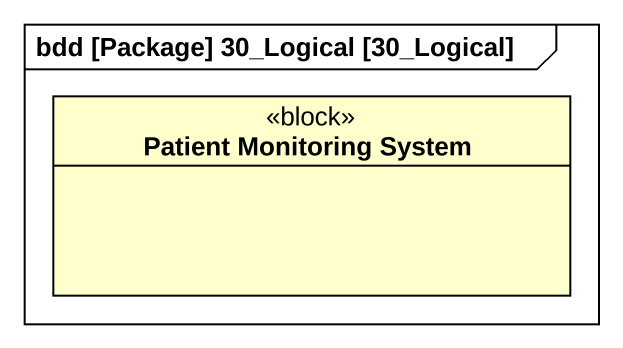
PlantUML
@startuml
mainframe bdd [Package] 30_Logical [30_Logical]
hide circle
hide empty members
class "Patient Monitoring System" as Patient_Monitoring_System <<block>>
@enduml
